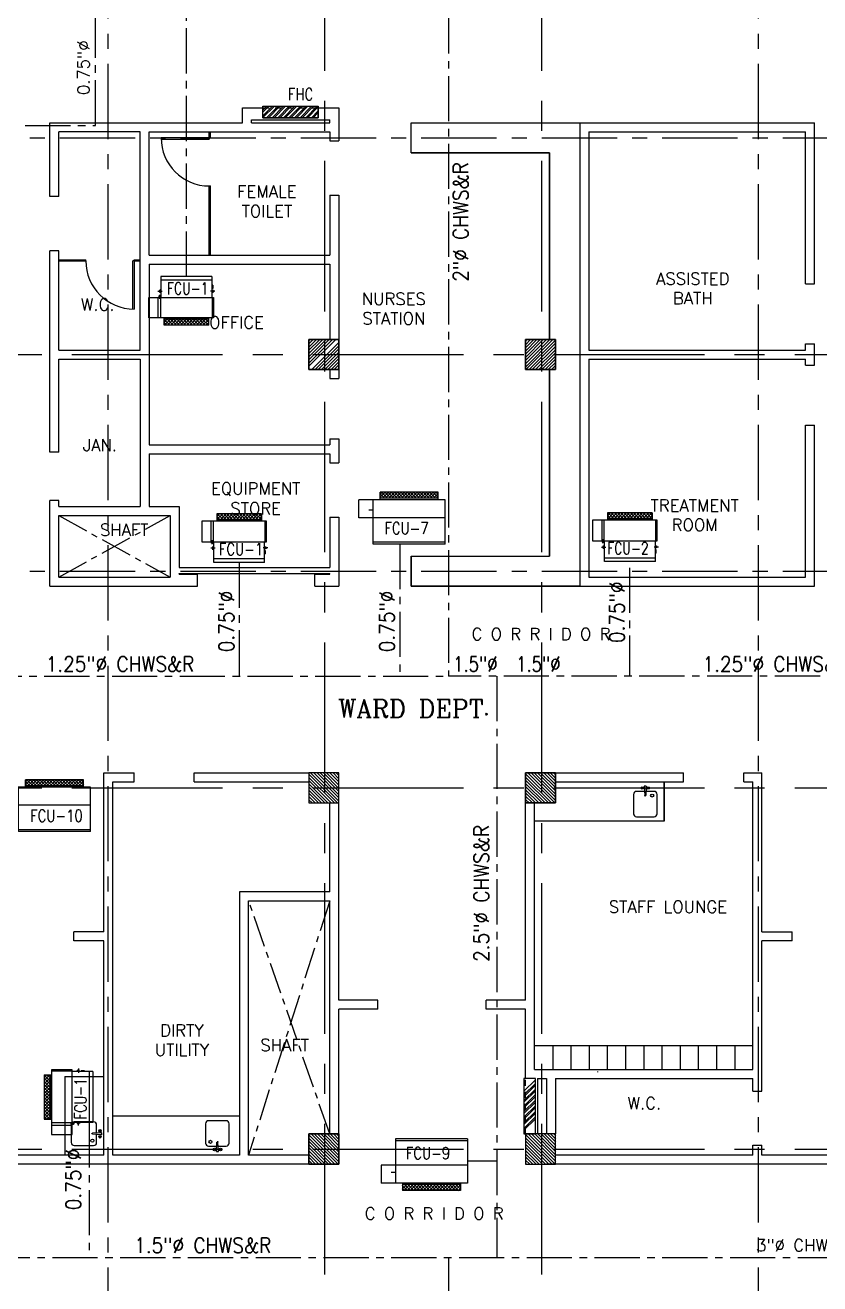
# Model space of a CAD drawing. Extents: x 417866242 to 417866633, y 43498034 to 43498122.
# Drawn here: x 417866577.19 to 417866590.38, y 43498069.42 to 43498090.33 of the extents above; entities that cross this region are included whole.
import ezdxf
from ezdxf.enums import TextEntityAlignment as Align

# ---------------------------------------------------------------- set-up
doc = ezdxf.new("R2010")
doc.units = 0
doc.header["$MEASUREMENT"] = 0
for name, pattern in [('CENTER', [2, 1.25, -0.25, 0.25, -0.25]), ('CENTER2', [1.125, 0.75, -0.125, 0.125, -0.125]), ('CENTERX2', [4, 2.5, -0.5, 0.5, -0.5]), ('HIDDEN', [0.375, 0.25, -0.125])]:
    doc.linetypes.add(name, pattern=pattern)
doc.layers.get('0').update_dxf_attribs({"linetype": 'CONTINUOUS'})
for name, color, linetype in [('AC-CH', 6, 'CENTER2'), ('AC-CHT', 2, 'CONTINUOUS'), ('AXES', 11, 'CENTERX2'), ('AXES1', 11, 'CENTER'), ('COL', 11, 'CONTINUOUS'), ('COUNTER', 11, 'CONTINUOUS'), ('FCU', 6, 'CONTINUOUS'), ('FHC', 11, 'CONTINUOUS'), ('HAT', 11, 'CONTINUOUS'), ('INSUL', 11, 'CONTINUOUS'), ('Locker', 11, 'CONTINUOUS'), ('ME-FIX', 11, 'CONTINUOUS'), ('PART', 11, 'CONTINUOUS'), ('RM-NAME', 11, 'CONTINUOUS'), ('ROOF1', 4, 'CONTINUOUS'), ('TEXTN', 2, 'CONTINUOUS'), ('WALL', 11, 'CONTINUOUS')]:
    doc.layers.add(name, color=color, linetype=linetype)
doc.styles.add('KHRS2', font='ROMANS.shx', dxfattribs={"height": 200})
doc.styles.add('ROMANC', font='romanc', dxfattribs={"height": 0.1})
doc.styles.add('ROMANS', font='ROMANS.shx', dxfattribs={"width": 0.6})
pattern_1 = [(45, (417866348.939416, 43498057.74097), (-0.046403883, 0.046403883), []), (45, (417866348.97035, 43498057.74097), (-0.046403883, 0.046403883), [])]

# ---------------------------------------------------------------- blocks, each defined once
blk = doc.blocks.new('*X57')
at = {"color": 0}
for p, q in [((235129, 149533), (235585, 149990)), ((235129, 149586), (235532, 149990)), ((235129, 149639), (235479, 149990)), ((235129, 149692), (235426, 149990)), ((235129, 149745), (235373, 149990)), ((235129, 149798), (235320, 149990)), ((235129, 149851), (235267, 149990)), ((235129, 149905), (235214, 149990)), ((235129, 149958), (235161, 149990)), ((235138, 149490), (235629, 149980)), ((235191, 149490), (235629, 149927)), ((235244, 149490), (235629, 149874)), ((235297, 149490), (235629, 149821)), ((235350, 149490), (235629, 149768)), ((235403, 149490), (235629, 149715)), ((235456, 149490), (235629, 149662)), ((235509, 149490), (235629, 149609)), ((235562, 149490), (235629, 149556)), ((235615, 149490), (235629, 149503))]:
    blk.add_line(p, q, dxfattribs=at)
blk = doc.blocks.new('COL50')
at = {"layer": 'COL'}
blk.add_lwpolyline([(-250, 250), (-250, -250), (250, -250), (250, 250)], close=True, dxfattribs=at)
blk = doc.blocks.new('*X56')
at = {"color": 0}
for p, q in [((238729, 149527), (239191, 149990)), ((238729, 149580), (239138, 149990)), ((238729, 149633), (239085, 149990)), ((238729, 149686), (239032, 149990)), ((238729, 149739), (238979, 149990)), ((238729, 149792), (238926, 149990)), ((238729, 149845), (238873, 149990)), ((238729, 149898), (238820, 149990)), ((238729, 149951), (238767, 149990)), ((238744, 149490), (239229, 149974)), ((238797, 149490), (239229, 149921)), ((238850, 149490), (239229, 149868)), ((238903, 149490), (239229, 149815)), ((238956, 149490), (239229, 149762)), ((239009, 149490), (239229, 149709)), ((239062, 149490), (239229, 149656)), ((239116, 149490), (239229, 149603)), ((239169, 149490), (239229, 149550)), ((239222, 149490), (239229, 149497))]:
    blk.add_line(p, q, dxfattribs=at)
blk = doc.blocks.new('*X76')
at = {"color": 0}
for p, q in [((238729, 162732), (239186, 163190)), ((238729, 162785), (239133, 163190)), ((238729, 162838), (239080, 163190)), ((238729, 162891), (239027, 163190)), ((238729, 162944), (238974, 163190)), ((238729, 162997), (238921, 163190)), ((238729, 163050), (238868, 163190)), ((238729, 163103), (238815, 163190)), ((238729, 163157), (238762, 163190)), ((238739, 162690), (239229, 163179)), ((238792, 162690), (239229, 163126)), ((238845, 162690), (239229, 163073)), ((238898, 162690), (239229, 163020)), ((238951, 162690), (239229, 162967)), ((239004, 162690), (239229, 162914)), ((239057, 162690), (239229, 162861)), ((239110, 162690), (239229, 162808)), ((239163, 162690), (239229, 162755)), ((239216, 162690), (239229, 162702))]:
    blk.add_line(p, q, dxfattribs=at)
blk = doc.blocks.new('*X75')
at = {"color": 0}
for p, q in [((235129, 162738), (235580, 163190)), ((235129, 162792), (235527, 163190)), ((235129, 162845), (235474, 163190)), ((235129, 162898), (235421, 163190)), ((235129, 162951), (235368, 163190)), ((235129, 163004), (235315, 163190)), ((235129, 163057), (235262, 163190)), ((235129, 163110), (235209, 163190)), ((235129, 163163), (235156, 163190)), ((235186, 162690), (235629, 163132)), ((235239, 162690), (235629, 163079)), ((235292, 162690), (235629, 163026)), ((235345, 162690), (235629, 162973)), ((235398, 162690), (235629, 162920)), ((235451, 162690), (235629, 162867)), ((235504, 162690), (235629, 162814)), ((235557, 162690), (235629, 162761)), ((235610, 162690), (235629, 162708))]:
    blk.add_line(p, q, dxfattribs=at)
blk = doc.blocks.new('*X55')
at = {"color": 0}
for p, q in [((238729, 155520), (239199, 155990)), ((238729, 155573), (239145, 155990)), ((238729, 155626), (239092, 155990)), ((238729, 155679), (239039, 155990)), ((238729, 155732), (238986, 155990)), ((238729, 155785), (238933, 155990)), ((238729, 155838), (238880, 155990)), ((238729, 155891), (238827, 155990)), ((238729, 155944), (238774, 155990)), ((238752, 155490), (239229, 155967)), ((238805, 155490), (239229, 155914)), ((238858, 155490), (239229, 155861)), ((238911, 155490), (239229, 155808)), ((238964, 155490), (239229, 155755)), ((239017, 155490), (239229, 155702)), ((239070, 155490), (239229, 155649)), ((239123, 155490), (239229, 155596)), ((239176, 155490), (239229, 155542))]:
    blk.add_line(p, q, dxfattribs=at)
blk = doc.blocks.new('*X54')
at = {"color": 0}
for p, q in [((235129, 155526), (235592, 155990)), ((235129, 155579), (235539, 155990)), ((235129, 155632), (235486, 155990)), ((235129, 155685), (235433, 155990)), ((235129, 155738), (235380, 155990)), ((235129, 155791), (235327, 155990)), ((235129, 155844), (235274, 155990)), ((235129, 155897), (235221, 155990)), ((235129, 155950), (235168, 155990)), ((235145, 155490), (235629, 155973)), ((235198, 155490), (235629, 155920)), ((235251, 155490), (235629, 155867)), ((235304, 155490), (235629, 155814)), ((235357, 155490), (235629, 155761)), ((235410, 155490), (235629, 155708)), ((235464, 155490), (235629, 155655)), ((235517, 155490), (235629, 155602)), ((235570, 155490), (235629, 155549)), ((235623, 155490), (235629, 155496))]:
    blk.add_line(p, q, dxfattribs=at)
blk = doc.blocks.new('RM1')
at = {"layer": 'RM-NAME', "style": 'ROMANS'}
for tag, p in [('ROOMNAME1', (0, 324)), ('ROOMNAME2', (0, 0))]:
    blk.add_attdef(tag, text='', height=200, dxfattribs=at).set_placement(p, align=Align.MIDDLE)
blk = doc.blocks.new('*X92')
at = {"color": 0}
for p, q in [((-750, 2538), (-672, 2616)), ((-750, 2591), (-725, 2616)), ((-660, 2516), (-750, 2606)), ((-713, 2516), (-750, 2553)), ((-719, 2516), (-619, 2616)), ((-607, 2516), (-707, 2616)), ((-666, 2516), (-566, 2616)), ((-554, 2516), (-654, 2616)), ((-613, 2516), (-513, 2616)), ((-501, 2516), (-601, 2616)), ((-560, 2516), (-460, 2616)), ((-448, 2516), (-548, 2616)), ((-507, 2516), (-407, 2616)), ((-394, 2516), (-494, 2616)), ((-454, 2516), (-354, 2616)), ((-341, 2516), (-441, 2616)), ((-401, 2516), (-301, 2616)), ((-288, 2516), (-388, 2616)), ((-348, 2516), (-248, 2616)), ((-235, 2516), (-335, 2616)), ((-295, 2516), (-195, 2616)), ((-182, 2516), (-282, 2616)), ((-242, 2516), (-142, 2616)), ((-129, 2516), (-229, 2616)), ((-189, 2516), (-89, 2616)), ((-76, 2516), (-176, 2616)), ((-136, 2516), (-36, 2616)), ((-23, 2516), (-123, 2616)), ((-83, 2516), (17, 2616)), ((30, 2516), (-70, 2616)), ((-30, 2516), (70, 2616)), ((83, 2516), (-17, 2616)), ((23, 2516), (123, 2616)), ((136, 2516), (36, 2616)), ((76, 2516), (176, 2616)), ((189, 2516), (89, 2616)), ((129, 2516), (215, 2601)), ((215, 2543), (142, 2616)), ((182, 2516), (215, 2548)), ((215, 2596), (195, 2616))]:
    blk.add_line(p, q, dxfattribs=at)
blk = doc.blocks.new('WAP16')
at = {"color": 6}
for p, q in [((-597, 0), (-597, -737)), ((-597, 0), (597, 0)), ((597, 0), (597, -737)), ((-597, -437), (597, -437)), ((-597, -737), (597, -737))]:
    blk.add_line(p, q, dxfattribs=at)
at = {"color": 3}
for p, q in [((-597, -32), (597, -32)), ((597, -437), (835, -437)), ((597, -562), (670, -562)), ((835, -437), (835, -737)), ((-482, -737), (-482, -862)), ((-482, -762), (482, -762)), ((482, -737), (482, -862)), ((597, -737), (835, -737)), ((-482, -862), (482, -862))]:
    blk.add_line(p, q, dxfattribs=at)
at = {"color": 11}
blk.add_blockref('*X92', (268, -3378), dxfattribs=at)
blk = doc.blocks.new('*X90')
at = {"color": 0}
for p, q in [((16890, -2467), (16943, -2414)), ((16890, -2520), (16990, -2420)), ((16990, -2565), (16890, -2465)), ((16890, -2573), (16990, -2473)), ((16990, -2512), (16892, -2414)), ((16990, -2459), (16945, -2414)), ((16990, -2619), (16890, -2519)), ((16890, -2626), (16990, -2526)), ((16990, -2672), (16890, -2572)), ((16890, -2679), (16990, -2579)), ((16990, -2725), (16890, -2625)), ((16890, -2732), (16990, -2632)), ((16990, -2778), (16890, -2678)), ((16890, -2785), (16990, -2685)), ((16990, -2831), (16890, -2731)), ((16890, -2838), (16990, -2738)), ((16990, -2884), (16890, -2784)), ((16890, -2891), (16990, -2791)), ((16990, -2937), (16890, -2837)), ((16890, -2944), (16990, -2844)), ((16990, -2990), (16890, -2890)), ((16890, -2997), (16990, -2897)), ((16990, -3043), (16890, -2943)), ((16890, -3050), (16990, -2950)), ((16990, -3096), (16890, -2996)), ((16890, -3103), (16990, -3003)), ((16990, -3149), (16890, -3049)), ((16944, -3155), (16890, -3102)), ((16892, -3155), (16990, -3056)), ((16945, -3155), (16990, -3109))]:
    blk.add_line(p, q, dxfattribs=at)
blk = doc.blocks.new('WHE06')
at = {"color": 6}
for p, q in [((0, -422), (0, 422)), ((0, 422), (346, 422)), ((346, 469), (346, -451)), ((689, 469), (346, 469)), ((689, -451), (689, 469)), ((0, -422), (346, -422)), ((346, -451), (689, -451))]:
    blk.add_line(p, q, dxfattribs=at)
at = {"color": 3}
for p, q in [((60, -422), (60, 422)), ((212, 437), (269, 437)), ((232, 452), (232, 422)), ((232, 452), (252, 452)), ((242, 472), (242, 399)), ((252, 452), (252, 422)), ((305, 448), (373, 448)), ((321, 458), (321, 438)), ((321, 458), (346, 458)), ((321, 438), (346, 438)), ((689, 622), (346, 622)), ((346, 622), (346, 469)), ((346, 430), (689, 430)), ((689, 469), (689, 622)), ((811, 371), (689, 371)), ((711, -371), (711, 371)), ((811, -371), (811, 371)), ((242, -472), (242, -399)), ((811, -371), (689, -371)), ((142, -437), (142, -422)), ((142, -437), (197, -437)), ((197, -437), (197, -422)), ((221, -437), (269, -437)), ((232, -452), (232, -422)), ((232, -452), (252, -452)), ((252, -452), (252, -422)), ((346, -430), (689, -430))]:
    blk.add_line(p, q, dxfattribs=at)
at = {"color": 11}
blk.add_blockref('*X90', (-16179, 2784), dxfattribs=at)

msp = doc.modelspace()

# ---------------------------------------------------------------- hatches: boundary and pattern name
at = {"layer": 'FHC', "linetype": 'ByBlock', "ltscale": 0.3}
h = msp.add_hatch(dxfattribs=at)
h.set_pattern_fill('ANSI32', color=11, scale=0.175, style=0)
h.set_pattern_definition(pattern_1)
h.paths.add_polyline_path([(417866582.056, 43498088.792), (417866582.056, 43498088.982), (417866581.136, 43498088.982), (417866581.136, 43498088.792)])
h.paths.add_polyline_path([(417866580.923, 43498088.371), (417866580.923, 43498088.792), (417866581.185, 43498088.792), (417866581.185, 43498088.371)], flags=9)
h = msp.add_hatch(dxfattribs=at)
h.set_pattern_fill('ANSI32', color=11, scale=0.175, style=0)
h.set_pattern_definition(pattern_1)
h.paths.add_polyline_path([(417866582.056, 43498088.792), (417866582.056, 43498088.982), (417866581.136, 43498088.982), (417866581.136, 43498088.792)])
h.paths.add_polyline_path([(417866580.923, 43498088.371), (417866580.923, 43498088.792), (417866581.185, 43498088.792), (417866581.185, 43498088.371)], flags=9)
h = msp.add_hatch(dxfattribs=at)
h.set_pattern_fill('ANSI32', color=11, scale=0.175, angle=90, style=0)
h.set_pattern_definition([(45, (417866554.41949, 43497839.71079), (0.046403883, -0.046403883), []), (45, (417866554.41949, 43497839.741726), (0.046403883, -0.046403883), [])])
h.paths.add_polyline_path([(417866585.47, 43498072.827), (417866585.66, 43498072.827), (417866585.66, 43498071.907), (417866585.47, 43498071.907)])
h.paths.add_polyline_path([(417866585.049, 43498071.694), (417866585.47, 43498071.694), (417866585.47, 43498071.957), (417866585.049, 43498071.957)], flags=9)

# ---------------------------------------------------------------- linework, layer by layer
at = {"layer": 'AC-CH'}
for p, q in [((417866578.356, 43498088.664), (417866578.356, 43498090.607)), ((417866579.865, 43498086.153), (417866579.865, 43498090.607)), ((417866584.217, 43498090.607), (417866584.217, 43498079.514)), ((417866577.189, 43498088.664), (417866578.356, 43498088.664)), ((417866583.407, 43498081.708), (417866583.407, 43498079.514)), ((417866580.743, 43498081.401), (417866580.743, 43498079.514)), ((417866587.224, 43498081.313), (417866587.224, 43498079.514)), ((417866574.131, 43498079.514), (417866584.217, 43498079.514)), ((417866593.76, 43498079.514), (417866584.217, 43498079.514)), ((417866585.017, 43498079.514), (417866585.017, 43498069.857)), ((417866578.251, 43498072.099), (417866578.251, 43498069.857)), ((417866584.53, 43498071.458), (417866585.017, 43498071.458)), ((417866572.017, 43498069.857), (417866618.435, 43498069.857)), ((417866584.217, 43498069.857), (417866584.217, 43498049.437))]:
    msp.add_line(p, q, dxfattribs=at)
at = {"layer": 'AXES'}
for p, q in [((417866582.166, 43498033.573), (417866582.166, 43498110.385)), ((417866585.766, 43498033.573), (417866585.766, 43498110.385)), ((417866557.966, 43498084.857), (417866626.006, 43498084.857)), ((417866557.966, 43498077.657), (417866626.006, 43498077.657)), ((417866557.966, 43498071.657), (417866626.006, 43498071.657))]:
    msp.add_line(p, q, dxfattribs=at)
at = {"layer": 'AXES1'}
for p, q in [((417866578.566, 43498040.437), (417866578.566, 43498099.257)), ((417866589.366, 43498040.437), (417866589.366, 43498099.257)), ((417866567.766, 43498088.457), (417866626.006, 43498088.457)), ((417866567.766, 43498081.257), (417866626.006, 43498081.257))]:
    msp.add_line(p, q, dxfattribs=at)
at = {"layer": 'COUNTER'}
for p, q in [((417866583.596, 43498088.207), (417866583.596, 43498088.707)), ((417866583.596, 43498088.207), (417866583.596, 43498088.707)), ((417866583.596, 43498088.707), (417866586.396, 43498088.707)), ((417866586.396, 43498088.707), (417866586.396, 43498081.007)), ((417866583.596, 43498088.207), (417866585.896, 43498088.207)), ((417866583.596, 43498088.207), (417866585.896, 43498088.207)), ((417866585.896, 43498088.207), (417866585.896, 43498085.107)), ((417866585.896, 43498084.607), (417866585.896, 43498081.507)), ((417866585.896, 43498084.607), (417866585.896, 43498081.507)), ((417866583.596, 43498081.507), (417866583.596, 43498081.007)), ((417866583.596, 43498081.507), (417866585.896, 43498081.507)), ((417866583.596, 43498081.007), (417866586.396, 43498081.007))]:
    msp.add_line(p, q, dxfattribs=at)
at = {"layer": 'COUNTER', "linetype": 'ByBlock'}
for p, q in [((417866583.596, 43498088.207), (417866583.596, 43498088.707)), ((417866583.596, 43498088.207), (417866583.596, 43498088.707)), ((417866583.596, 43498088.707), (417866586.396, 43498088.707)), ((417866583.596, 43498088.707), (417866586.396, 43498088.707)), ((417866586.396, 43498088.707), (417866586.396, 43498081.007)), ((417866586.396, 43498088.707), (417866586.396, 43498081.007)), ((417866585.896, 43498088.207), (417866583.596, 43498088.207)), ((417866585.896, 43498088.207), (417866583.596, 43498088.207)), ((417866585.896, 43498085.107), (417866585.896, 43498088.207)), ((417866585.896, 43498085.107), (417866585.896, 43498088.207)), ((417866585.896, 43498085.107), (417866585.996, 43498085.107)), ((417866585.896, 43498085.107), (417866585.996, 43498085.107)), ((417866585.996, 43498085.107), (417866585.996, 43498084.607)), ((417866585.996, 43498085.107), (417866585.996, 43498084.607)), ((417866585.996, 43498084.607), (417866585.896, 43498084.607)), ((417866585.996, 43498084.607), (417866585.896, 43498084.607)), ((417866585.896, 43498081.507), (417866585.896, 43498084.607)), ((417866583.596, 43498081.007), (417866583.596, 43498081.507)), ((417866583.596, 43498081.007), (417866583.596, 43498081.507)), ((417866583.596, 43498081.507), (417866585.896, 43498081.507)), ((417866583.596, 43498081.507), (417866585.896, 43498081.507)), ((417866586.396, 43498081.007), (417866583.596, 43498081.007)), ((417866586.396, 43498081.007), (417866583.596, 43498081.007))]:
    msp.add_line(p, q, dxfattribs=at)
at = {"layer": 'FHC', "linetype": 'ByBlock', "ltscale": 0.3}
for points in [[(417866581.136, 43498088.982), (417866582.056, 43498088.982), (417866582.056, 43498088.792), (417866581.136, 43498088.792)], [(417866581.136, 43498088.982), (417866582.056, 43498088.982), (417866582.056, 43498088.792), (417866581.136, 43498088.792)], [(417866585.66, 43498071.907), (417866585.66, 43498072.827), (417866585.47, 43498072.827), (417866585.47, 43498071.907)]]:
    msp.add_lwpolyline(points, close=True, dxfattribs=at)
at = {"layer": 'INSUL', "linetype": 'CENTER2', "ltscale": 0.7}
for p, q in [((417866582.245, 43498071.907), (417866580.897, 43498075.782)), ((417866582.245, 43498075.782), (417866580.897, 43498071.557))]:
    msp.add_line(p, q, dxfattribs=at)
at = {"layer": 'Locker'}
msp.add_line((417866585.646, 43498073.377), (417866589.271, 43498073.377), dxfattribs=at)
at = {"layer": 'Locker', "linetype": 'Continuous'}
for p, q in [((417866585.948, 43498073.377), (417866585.948, 43498072.977)), ((417866586.25, 43498073.377), (417866586.25, 43498072.977)), ((417866586.552, 43498073.377), (417866586.552, 43498072.977)), ((417866586.854, 43498073.377), (417866586.854, 43498072.977)), ((417866587.156, 43498073.377), (417866587.156, 43498072.977)), ((417866587.458, 43498073.377), (417866587.458, 43498072.977)), ((417866587.76, 43498073.377), (417866587.76, 43498072.977)), ((417866588.062, 43498073.377), (417866588.062, 43498072.977)), ((417866588.364, 43498073.377), (417866588.364, 43498072.977)), ((417866588.666, 43498073.377), (417866588.666, 43498072.977)), ((417866588.969, 43498073.377), (417866588.969, 43498072.977))]:
    msp.add_line(p, q, dxfattribs=at)
at = {"layer": 'ME-FIX'}
for p, q in [((417866587.468, 43498077.686), (417866587.474, 43498077.531)), ((417866587.5, 43498077.686), (417866587.468, 43498077.686)), ((417866587.5, 43498077.686), (417866587.494, 43498077.531)), ((417866587.8, 43498077.755), (417866587.8, 43498077.105)), ((417866587.8, 43498077.105), (417866587.8, 43498077.755)), ((417866587.288, 43498077.548), (417866587.288, 43498077.227)), ((417866587.474, 43498077.598), (417866587.338, 43498077.598)), ((417866587.631, 43498077.598), (417866587.494, 43498077.598)), ((417866587.681, 43498077.227), (417866587.681, 43498077.548)), ((417866587.8, 43498077.105), (417866585.646, 43498077.105)), ((417866587.338, 43498077.177), (417866587.631, 43498077.177)), ((417866577.847, 43498072.863), (417866578.497, 43498072.863)), ((417866577.847, 43498072.863), (417866577.847, 43498071.555)), ((417866577.954, 43498072.057), (417866577.954, 43498071.764)), ((417866578.325, 43498072.107), (417866578.003, 43498072.107)), ((417866578.374, 43498071.921), (417866578.374, 43498072.057)), ((417866580.746, 43498072.205), (417866578.647, 43498072.205)), ((417866580.183, 43498072.077), (417866580.183, 43498071.756)), ((417866580.526, 43498072.127), (417866580.233, 43498072.127)), ((417866580.576, 43498071.756), (417866580.576, 43498072.077)), ((417866578.463, 43498071.927), (417866578.307, 43498071.921)), ((417866578.463, 43498071.895), (417866578.307, 43498071.901)), ((417866578.374, 43498071.764), (417866578.374, 43498071.901)), ((417866578.463, 43498071.895), (417866578.463, 43498071.927)), ((417866578.003, 43498071.714), (417866578.325, 43498071.714)), ((417866580.233, 43498071.706), (417866580.37, 43498071.706)), ((417866580.364, 43498071.618), (417866580.37, 43498071.773)), ((417866580.364, 43498071.618), (417866580.396, 43498071.618)), ((417866580.396, 43498071.618), (417866580.39, 43498071.773)), ((417866580.39, 43498071.706), (417866580.526, 43498071.706))]:
    msp.add_line(p, q, dxfattribs=at)
for centre, radius in [((417866587.435, 43498077.655), 0.0217), ((417866587.435, 43498077.655), 0.014), ((417866587.534, 43498077.655), 0.0217), ((417866587.534, 43498077.655), 0.014), ((417866587.599, 43498077.529), 0.0255), ((417866578.305, 43498071.796), 0.0255), ((417866578.431, 43498071.96), 0.0217), ((417866578.431, 43498071.861), 0.0217), ((417866578.431, 43498071.96), 0.014), ((417866578.431, 43498071.861), 0.014), ((417866580.265, 43498071.776), 0.0255), ((417866580.33, 43498071.649), 0.0217), ((417866580.33, 43498071.649), 0.014), ((417866580.43, 43498071.649), 0.0217), ((417866580.43, 43498071.649), 0.014)]:
    msp.add_circle(centre, radius, dxfattribs=at)
for centre, radius, start, end in [((417866587.338, 43498077.548), 0.0499, 90, 180), ((417866587.484, 43498077.531), 0.00997, 180, 0), ((417866587.631, 43498077.548), 0.0499, 0, 90), ((417866587.338, 43498077.227), 0.0499, 180, 270), ((417866587.631, 43498077.227), 0.0499, 270, 0), ((417866578.003, 43498072.057), 0.0499, 90, 180), ((417866578.325, 43498072.057), 0.0499, 0, 90), ((417866580.233, 43498072.077), 0.0499, 90, 180), ((417866580.526, 43498072.077), 0.0499, 0, 90), ((417866578.307, 43498071.911), 0.00997, 90, 270), ((417866578.003, 43498071.764), 0.0499, 180, 270), ((417866578.325, 43498071.764), 0.0499, 270, 0), ((417866580.233, 43498071.756), 0.0499, 180, 270), ((417866580.38, 43498071.773), 0.00997, 0, 180), ((417866580.526, 43498071.756), 0.0499, 270, 0)]:
    msp.add_arc(centre, radius, start, end, dxfattribs=at)
at = {"layer": 'PART', "linetype": 'ByBlock'}
for p, q in [((417866580.246, 43498088.457), (417866580.246, 43498088.557)), ((417866580.266, 43498088.457), (417866580.266, 43498088.557)), ((417866580.246, 43498088.457), (417866579.446, 43498088.457)), ((417866579.446, 43498088.437), (417866580.246, 43498088.437)), ((417866580.246, 43498088.457), (417866580.266, 43498088.457)), ((417866580.246, 43498088.457), (417866580.246, 43498088.437)), ((417866580.246, 43498086.507), (417866580.246, 43498087.657)), ((417866580.246, 43498087.657), (417866580.266, 43498087.657)), ((417866580.246, 43498087.657), (417866580.266, 43498087.657)), ((417866580.266, 43498086.507), (417866580.266, 43498087.657)), ((417866577.746, 43498086.432), (417866578.196, 43498086.432)), ((417866577.746, 43498086.412), (417866578.196, 43498086.412)), ((417866578.196, 43498086.412), (417866578.196, 43498086.432)), ((417866578.196, 43498086.412), (417866578.196, 43498086.432)), ((417866578.196, 43498086.412), (417866578.196, 43498086.432)), ((417866578.996, 43498086.412), (417866578.976, 43498086.412)), ((417866578.976, 43498085.612), (417866578.976, 43498086.412)), ((417866578.996, 43498086.412), (417866578.996, 43498086.432)), ((417866578.996, 43498086.432), (417866579.096, 43498086.432)), ((417866578.996, 43498086.412), (417866578.996, 43498086.432)), ((417866578.996, 43498086.412), (417866579.096, 43498086.412)), ((417866578.996, 43498086.412), (417866578.996, 43498085.612))]:
    msp.add_line(p, q, dxfattribs=at)
for centre in [(417866580.246, 43498088.457), (417866578.996, 43498086.412)]:
    msp.add_arc(centre, 0.8, 180, 270, dxfattribs=at)
at = {"layer": 'ROOF1'}
msp.add_line((417866586.696, 43498072.932), (417866586.696, 43498072.947), dxfattribs=at)
at = {"layer": 'WALL'}
for p, q in [((417866580.796, 43498088.957), (417866581.136, 43498088.957)), ((417866580.796, 43498088.707), (417866580.796, 43498088.957)), ((417866581.136, 43498088.792), (417866581.136, 43498088.957)), ((417866582.056, 43498088.792), (417866582.056, 43498088.957)), ((417866582.056, 43498088.957), (417866582.396, 43498088.957)), ((417866582.396, 43498088.957), (417866582.396, 43498088.407)), ((417866580.946, 43498088.707), (417866580.946, 43498088.757)), ((417866580.946, 43498088.757), (417866582.246, 43498088.757)), ((417866581.136, 43498088.792), (417866582.056, 43498088.792)), ((417866582.246, 43498088.707), (417866582.246, 43498088.757)), ((417866577.596, 43498087.482), (417866577.596, 43498088.707)), ((417866577.596, 43498088.707), (417866580.796, 43498088.707)), ((417866579.096, 43498088.557), (417866577.746, 43498088.557)), ((417866577.746, 43498087.482), (417866577.746, 43498088.557)), ((417866579.096, 43498084.932), (417866579.096, 43498088.557)), ((417866579.246, 43498086.507), (417866579.246, 43498088.557)), ((417866579.246, 43498088.557), (417866582.246, 43498088.557)), ((417866580.946, 43498088.707), (417866582.246, 43498088.707)), ((417866582.246, 43498088.557), (417866582.246, 43498088.407)), ((417866586.396, 43498088.707), (417866590.296, 43498088.707)), ((417866586.396, 43498088.707), (417866586.396, 43498081.007)), ((417866586.546, 43498088.557), (417866590.146, 43498088.557)), ((417866586.546, 43498088.557), (417866586.546, 43498084.932)), ((417866590.146, 43498086.032), (417866590.146, 43498088.557)), ((417866590.296, 43498086.032), (417866590.296, 43498088.707)), ((417866582.246, 43498088.407), (417866582.396, 43498088.407)), ((417866582.246, 43498087.507), (417866582.396, 43498087.507)), ((417866582.246, 43498087.507), (417866582.246, 43498086.507)), ((417866582.396, 43498087.507), (417866582.396, 43498085.107)), ((417866577.746, 43498087.482), (417866577.596, 43498087.482)), ((417866577.746, 43498086.582), (417866577.596, 43498086.582)), ((417866577.596, 43498083.232), (417866577.596, 43498086.582)), ((417866577.746, 43498084.932), (417866577.746, 43498086.582)), ((417866579.246, 43498086.507), (417866582.246, 43498086.507)), ((417866579.246, 43498086.357), (417866579.246, 43498083.357)), ((417866579.246, 43498086.357), (417866582.246, 43498086.357)), ((417866582.246, 43498086.357), (417866582.246, 43498085.107)), ((417866590.146, 43498086.032), (417866590.296, 43498086.032)), ((417866590.146, 43498085.032), (417866590.296, 43498085.032)), ((417866590.146, 43498084.932), (417866590.146, 43498085.032)), ((417866590.296, 43498084.682), (417866590.296, 43498085.032)), ((417866577.746, 43498084.932), (417866579.096, 43498084.932)), ((417866577.746, 43498084.782), (417866579.096, 43498084.782)), ((417866577.746, 43498083.232), (417866577.746, 43498084.782)), ((417866579.096, 43498084.782), (417866579.096, 43498082.332)), ((417866586.546, 43498084.932), (417866590.146, 43498084.932)), ((417866586.546, 43498084.782), (417866586.546, 43498081.157)), ((417866586.546, 43498084.782), (417866590.146, 43498084.782)), ((417866590.146, 43498084.682), (417866590.146, 43498084.782)), ((417866582.246, 43498084.607), (417866582.246, 43498084.457)), ((417866582.396, 43498084.607), (417866582.396, 43498084.457)), ((417866590.146, 43498084.682), (417866590.296, 43498084.682)), ((417866582.246, 43498084.457), (417866582.396, 43498084.457)), ((417866590.146, 43498083.682), (417866590.296, 43498083.682)), ((417866590.146, 43498081.157), (417866590.146, 43498083.682)), ((417866590.296, 43498081.007), (417866590.296, 43498083.682)), ((417866579.246, 43498083.357), (417866582.246, 43498083.357)), ((417866582.246, 43498083.457), (417866582.246, 43498083.357)), ((417866582.246, 43498083.457), (417866582.396, 43498083.457)), ((417866582.396, 43498083.457), (417866582.396, 43498083.057)), ((417866577.746, 43498083.232), (417866577.596, 43498083.232)), ((417866579.246, 43498083.207), (417866579.246, 43498082.332)), ((417866579.246, 43498083.207), (417866582.246, 43498083.207)), ((417866582.246, 43498083.207), (417866582.246, 43498083.057)), ((417866582.246, 43498083.057), (417866582.396, 43498083.057)), ((417866577.746, 43498082.432), (417866577.596, 43498082.432)), ((417866577.596, 43498081.007), (417866577.596, 43498082.432)), ((417866577.746, 43498082.332), (417866577.746, 43498082.432)), ((417866577.746, 43498082.332), (417866579.096, 43498082.332)), ((417866579.246, 43498082.332), (417866579.746, 43498082.332)), ((417866579.746, 43498082.332), (417866579.746, 43498081.317)), ((417866577.746, 43498082.182), (417866579.596, 43498082.182)), ((417866577.746, 43498081.157), (417866577.746, 43498082.182)), ((417866579.596, 43498082.182), (417866579.596, 43498081.157)), ((417866579.596, 43498082.157), (417866579.596, 43498081.157)), ((417866582.246, 43498082.157), (417866582.396, 43498082.157)), ((417866582.246, 43498082.157), (417866582.246, 43498081.317)), ((417866582.396, 43498082.157), (417866582.396, 43498081.007)), ((417866579.746, 43498081.317), (417866582.246, 43498081.317)), ((417866579.746, 43498081.207), (417866579.746, 43498081.217)), ((417866579.746, 43498081.217), (417866582.246, 43498081.217)), ((417866582.246, 43498081.207), (417866582.246, 43498081.217)), ((417866577.596, 43498081.007), (417866580.048, 43498081.007)), ((417866577.746, 43498081.157), (417866579.596, 43498081.157)), ((417866579.746, 43498081.207), (417866580.048, 43498081.207)), ((417866580.048, 43498081.007), (417866580.048, 43498081.207)), ((417866581.998, 43498081.007), (417866581.998, 43498081.207)), ((417866581.998, 43498081.207), (417866582.246, 43498081.207)), ((417866581.998, 43498081.007), (417866582.396, 43498081.007)), ((417866586.396, 43498081.007), (417866590.296, 43498081.007)), ((417866586.546, 43498081.157), (417866590.146, 43498081.157)), ((417866578.497, 43498075.267), (417866578.497, 43498077.907)), ((417866578.497, 43498077.907), (417866578.997, 43498077.907)), ((417866578.997, 43498077.757), (417866578.997, 43498077.907)), ((417866579.997, 43498077.757), (417866579.997, 43498077.907)), ((417866579.997, 43498077.907), (417866581.896, 43498077.907)), ((417866585.996, 43498077.907), (417866588.121, 43498077.907)), ((417866588.121, 43498077.757), (417866588.121, 43498077.907)), ((417866589.121, 43498077.907), (417866589.421, 43498077.907)), ((417866589.121, 43498077.757), (417866589.121, 43498077.907)), ((417866589.421, 43498075.267), (417866589.421, 43498077.907)), ((417866578.647, 43498071.557), (417866578.647, 43498077.757)), ((417866578.647, 43498077.757), (417866578.997, 43498077.757)), ((417866579.997, 43498077.757), (417866581.896, 43498077.757)), ((417866585.996, 43498077.757), (417866588.121, 43498077.757)), ((417866589.121, 43498077.757), (417866589.271, 43498077.757)), ((417866589.271, 43498072.977), (417866589.271, 43498077.757)), ((417866582.246, 43498075.932), (417866582.246, 43498077.407)), ((417866582.395, 43498074.132), (417866582.395, 43498077.407)), ((417866585.495, 43498074.132), (417866585.495, 43498077.407)), ((417866585.646, 43498072.977), (417866585.646, 43498077.407)), ((417866582.246, 43498075.932), (417866580.747, 43498075.932)), ((417866580.747, 43498075.932), (417866580.747, 43498071.557)), ((417866580.897, 43498075.782), (417866582.246, 43498075.782)), ((417866580.897, 43498071.557), (417866580.897, 43498075.782)), ((417866582.246, 43498071.907), (417866582.246, 43498075.782)), ((417866577.997, 43498075.117), (417866577.997, 43498075.267)), ((417866578.497, 43498075.267), (417866577.997, 43498075.267)), ((417866589.421, 43498075.267), (417866589.921, 43498075.267)), ((417866589.921, 43498075.117), (417866589.921, 43498075.267)), ((417866578.497, 43498075.117), (417866577.997, 43498075.117)), ((417866578.497, 43498071.557), (417866578.497, 43498075.117)), ((417866589.921, 43498075.117), (417866589.421, 43498075.117)), ((417866589.421, 43498072.62), (417866589.421, 43498075.117)), ((417866583.045, 43498074.132), (417866582.395, 43498074.132)), ((417866583.045, 43498073.982), (417866583.045, 43498074.132)), ((417866585.495, 43498074.132), (417866584.845, 43498074.132)), ((417866584.845, 43498073.982), (417866584.845, 43498074.132)), ((417866583.045, 43498073.982), (417866582.395, 43498073.982)), ((417866582.395, 43498071.757), (417866582.395, 43498073.982)), ((417866585.495, 43498073.982), (417866584.845, 43498073.982)), ((417866585.495, 43498072.827), (417866585.495, 43498073.982)), ((417866585.646, 43498072.977), (417866589.271, 43498072.977)), ((417866585.66, 43498072.827), (417866585.495, 43498072.827)), ((417866585.66, 43498071.907), (417866585.66, 43498072.827)), ((417866585.695, 43498072.827), (417866585.695, 43498071.907)), ((417866585.695, 43498072.827), (417866585.845, 43498072.827)), ((417866585.845, 43498072.827), (417866585.845, 43498071.907)), ((417866585.996, 43498072.827), (417866585.996, 43498071.907)), ((417866589.271, 43498072.62), (417866589.271, 43498072.827)), ((417866589.271, 43498071.557), (417866589.271, 43498071.72)), ((417866589.421, 43498071.557), (417866589.421, 43498071.72)), ((417866578.497, 43498071.557), (417866575.196, 43498071.557)), ((417866581.896, 43498071.407), (417866575.196, 43498071.407)), ((417866580.747, 43498071.557), (417866578.647, 43498071.557)), ((417866581.896, 43498071.557), (417866580.897, 43498071.557)), ((417866592.696, 43498071.407), (417866585.845, 43498071.407)), ((417866589.271, 43498071.557), (417866585.996, 43498071.557)), ((417866592.696, 43498071.557), (417866589.421, 43498071.557))]:
    msp.add_line(p, q, dxfattribs=at)
at = {"layer": 'WALL', "color": 250, "linetype": 'HIDDEN', "ltscale": 0.25}
for p, q in [((417866581.142, 43498088.957), (417866582.062, 43498088.957)), ((417866585.493, 43498071.907), (417866585.493, 43498072.827))]:
    msp.add_line(p, q, dxfattribs=at)
at = {"layer": 'WALL', "color": 97, "linetype": 'CENTER2', "ltscale": 0.7}
for p, q in [((417866577.746, 43498081.157), (417866579.596, 43498082.182)), ((417866577.746, 43498082.182), (417866579.596, 43498081.157))]:
    msp.add_line(p, q, dxfattribs=at)
at = {"layer": 'WALL', "linetype": 'ByBlock'}
for p, q in [((417866585.996, 43498072.827), (417866589.271, 43498072.827)), ((417866589.271, 43498072.62), (417866589.421, 43498072.62)), ((417866589.271, 43498071.72), (417866589.421, 43498071.72))]:
    msp.add_line(p, q, dxfattribs=at)
at = {"layer": 'WALL', "linetype": 'ByBlock', "ltscale": 0.3}
for points in [[(417866582.396, 43498085.107), (417866581.896, 43498085.107), (417866581.896, 43498084.607), (417866582.396, 43498084.607)], [(417866585.996, 43498085.107), (417866585.496, 43498085.107), (417866585.496, 43498084.607), (417866585.996, 43498084.607)], [(417866581.896, 43498077.407), (417866582.396, 43498077.407), (417866582.396, 43498077.907), (417866581.896, 43498077.907)], [(417866585.995, 43498077.407), (417866585.495, 43498077.407), (417866585.495, 43498077.907), (417866585.995, 43498077.907)], [(417866581.896, 43498071.907), (417866582.396, 43498071.907), (417866582.396, 43498071.407), (417866581.896, 43498071.407)]]:
    msp.add_lwpolyline(points, close=True, dxfattribs=at)

# ---------------------------------------------------------------- block references
at = {"layer": 'COL', "yscale": 0.001000002026557922, "zscale": 0.001}
for p, xscale in [((417866582.146, 43498084.857), -0.0009999871253967285), ((417866585.746, 43498084.857), -0.0009999871253967285), ((417866582.146, 43498077.657), 0.0009999871253967285), ((417866585.745, 43498077.657), 0.0009999871253967285), ((417866582.146, 43498071.657), 0.0009999871253967285), ((417866585.745, 43498071.657), 0.0009999871253967285)]:
    msp.add_blockref('COL50', p, dxfattribs=dict(at, xscale=xscale))
at = {"layer": 'FCU', "linetype": 'ByBlock', "yscale": 0.001000002026557922, "zscale": 0.001}
for name, p, xscale, rotation in [('WHE06', (417866579.865, 43498086.153), -0.001000002026557922, 90), ('WAP16', (417866583.563, 43498081.708), 0.0009999871253967285, 180), ('WAP16', (417866583.563, 43498081.708), 0.0009999871253967285, 180), ('WHE06', (417866580.743, 43498081.401), 0.001000002026557922, 90), ('WHE06', (417866587.23, 43498081.416), 0.001000002026557922, 90), ('WAP16', (417866577.676, 43498076.93), 0.0009999871253967285, 180), ('WHE06', (417866578.314, 43498072.521), 0.0009999871253967285, 180)]:
    msp.add_blockref(name, p, dxfattribs=dict(at, xscale=xscale, rotation=rotation))
at = {"layer": 'FCU', "linetype": 'ByBlock', "xscale": -0.0009999871253967285, "yscale": 0.001000002026557922, "zscale": 0.001}
msp.add_blockref('WAP16', (417866583.933, 43498071.827), dxfattribs=at)
at = {"layer": 'HAT', "yscale": 0.001000002026557922, "zscale": 0.001}
for name, p, xscale in [('*X75', (417866346.767, 43497921.917), 0.0009999871253967285), ('*X76', (417866346.767, 43497921.917), 0.0009999871253967285), ('*X55', (417866821.124, 43497921.917), -0.0009999871253967285), ('*X54', (417866821.124, 43497921.917), -0.0009999871253967285), ('*X56', (417866821.124, 43497921.917), -0.0009999871253967285), ('*X57', (417866821.124, 43497921.917), -0.0009999871253967285)]:
    msp.add_blockref(name, p, dxfattribs=dict(at, xscale=xscale))
at = {"layer": 'RM-NAME'}
ref = msp.add_blockref('RM1', (417866581.202, 43498087.24), dxfattribs=dict(at, xscale=0.0009999871253967285, yscale=0.001000002026557922, zscale=0.001))
ref.add_attrib('ROOMNAME2', 'TOILET', dxfattribs={"height": 0.2, "style": 'ROMANS'}).set_placement((417866581.202, 43498087.24), align=Align.MIDDLE)
ref.add_attrib('ROOMNAME1', 'FEMALE', dxfattribs={"height": 0.2, "style": 'ROMANS'}).set_placement((417866581.202, 43498087.564), align=Align.MIDDLE)
ref = msp.add_blockref('RM1', (417866588.273, 43498085.792), dxfattribs=dict(at, xscale=0.0009999871253967285, yscale=0.001000002026557922, zscale=0.001))
ref.add_attrib('ROOMNAME2', 'BATH', dxfattribs={"height": 0.2, "style": 'ROMANS'}).set_placement((417866588.273, 43498085.792), align=Align.MIDDLE)
ref.add_attrib('ROOMNAME1', 'ASSISTED', dxfattribs={"height": 0.2, "style": 'ROMANS'}).set_placement((417866588.273, 43498086.116), align=Align.MIDDLE)
ref = msp.add_blockref('RM1', (417866583.31, 43498085.457), dxfattribs=dict(at, xscale=0.0009999871253967285, yscale=0.001000002026557922, zscale=0.001))
ref.add_attrib('ROOMNAME2', 'STATION', dxfattribs={"height": 0.2, "style": 'ROMANS'}).set_placement((417866583.31, 43498085.457), align=Align.MIDDLE)
ref.add_attrib('ROOMNAME1', 'NURSES', dxfattribs={"height": 0.2, "style": 'ROMANS'}).set_placement((417866583.31, 43498085.781), align=Align.MIDDLE)
ref = msp.add_blockref('RM1', (417866578.393, 43498085.687), dxfattribs=dict(at, xscale=0.0009999871253967285, yscale=0.001000002026557922, zscale=0.001))
ref.add_attrib('ROOMNAME2', 'W.C.', dxfattribs={"height": 0.2, "style": 'ROMANS'}).set_placement((417866578.393, 43498085.687), align=Align.MIDDLE)
ref = msp.add_blockref('RM1', (417866580.698, 43498085.39), dxfattribs=dict(at, xscale=0.0009999871253967285, yscale=0.001000002026557922, zscale=0.001))
ref.add_attrib('ROOMNAME2', 'OFFICE', dxfattribs={"height": 0.2, "style": 'ROMANS'}).set_placement((417866580.698, 43498085.39), align=Align.MIDDLE)
ref = msp.add_blockref('RM1', (417866578.431, 43498083.35), dxfattribs=dict(at, xscale=0.0009999871253967285, yscale=0.001000002026557922, zscale=0.001))
ref.add_attrib('ROOMNAME2', 'JAN.', dxfattribs={"height": 0.2, "style": 'ROMANS'}).set_placement((417866578.431, 43498083.35), align=Align.MIDDLE)
ref = msp.add_blockref('RM1', (417866581.016, 43498082.297), dxfattribs=dict(at, xscale=0.0009999871253967285, yscale=0.001000002026557922, zscale=0.001))
ref.add_attrib('ROOMNAME2', 'STORE', dxfattribs={"height": 0.2, "style": 'ROMANS'}).set_placement((417866581.016, 43498082.297), align=Align.MIDDLE)
ref.add_attrib('ROOMNAME1', 'EQUIPMENT', dxfattribs={"height": 0.2, "style": 'ROMANS'}).set_placement((417866581.016, 43498082.621), align=Align.MIDDLE)
ref = msp.add_blockref('RM1', (417866588.304, 43498082.026), dxfattribs=dict(at, xscale=0.0009999871253967285, yscale=0.001000002026557922, zscale=0.001))
ref.add_attrib('ROOMNAME2', 'ROOM', dxfattribs={"height": 0.2, "style": 'ROMANS'}).set_placement((417866588.304, 43498082.026), align=Align.MIDDLE)
ref.add_attrib('ROOMNAME1', 'TREATMENT', dxfattribs={"height": 0.2, "style": 'ROMANS'}).set_placement((417866588.304, 43498082.35), align=Align.MIDDLE)
ref = msp.add_blockref('RM1', (417866585.753, 43498080.213), dxfattribs=dict(at, xscale=-0.0009999871253967285, yscale=0.001000002026557922, zscale=0.001))
ref.add_attrib('ROOMNAME2', 'C O R R I D O R', dxfattribs={"height": 0.2, "style": 'ROMANS'}).set_placement((417866585.753, 43498080.213), align=Align.MIDDLE)
ref = msp.add_blockref('RM1', (417866587.86, 43498075.682), dxfattribs=dict(at, xscale=-0.0009999871253967285, yscale=0.001000002026557922, zscale=0.001))
ref.add_attrib('ROOMNAME2', 'STAFF LOUNGE', dxfattribs={"height": 0.2, "style": 'ROMANS'}).set_placement((417866587.86, 43498075.682), align=Align.MIDDLE)
ref = msp.add_blockref('RM1', (417866579.791, 43498073.304), dxfattribs=dict(at, xscale=-0.0009999871253967285, yscale=0.001000002026557922, zscale=0.001))
ref.add_attrib('ROOMNAME2', 'UTILITY', dxfattribs={"height": 0.2, "style": 'ROMANS'}).set_placement((417866579.791, 43498073.304), align=Align.MIDDLE)
ref.add_attrib('ROOMNAME1', 'DIRTY', dxfattribs={"height": 0.2, "style": 'ROMANS'}).set_placement((417866579.791, 43498073.628), align=Align.MIDDLE)
ref = msp.add_blockref('RM1', (417866587.469, 43498072.417), dxfattribs=dict(at, xscale=-0.0009999871253967285, yscale=0.001000002026557922, zscale=0.001))
ref.add_attrib('ROOMNAME2', 'W.C.', dxfattribs={"height": 0.2, "style": 'ROMANS'}).set_placement((417866587.469, 43498072.417), align=Align.MIDDLE)
ref = msp.add_blockref('RM1', (417866583.979, 43498070.585), dxfattribs=dict(at, xscale=-0.0009999871253967285, yscale=0.001000002026557922, zscale=0.001))
ref.add_attrib('ROOMNAME2', 'C O R R I D O R', dxfattribs={"height": 0.2, "style": 'ROMANS'}).set_placement((417866583.979, 43498070.585), align=Align.MIDDLE)

# ---------------------------------------------------------------- texts
at = {"layer": 'AC-CHT', "style": 'KHRS2'}
for s, height, width, p in [('0.75"%%C', 0.2, 0.999985, (417866578.158, 43498089.622)), ('2"%%C CHWS&R', 0.25, 0.9, (417866584.417, 43498087.06)), ('0.75"%%C', 0.25, 0.9, (417866587.013, 43498080.574)), ('0.75"%%C', 0.25, 0.9, (417866580.531, 43498080.422)), ('0.75"%%C', 0.25, 0.9, (417866583.195, 43498080.422)), ('2.5"%%C CHWS&R', 0.25, 0.9, (417866584.763, 43498075.904)), ('0.75"%%C', 0.25, 0.9, (417866577.99, 43498071.151))]:
    msp.add_text(s, height=height, rotation=90, dxfattribs=dict(at, width=width)).set_placement(p, align=Align.MIDDLE)
for s, height, width, p in [('1.25"%%C CHWS&R', 0.25, 0.9, (417866578.764, 43498079.714)), ('1.5"%%C ', 0.25, 0.8, (417866584.731, 43498079.714)), ('1.5"%%C ', 0.25, 0.8, (417866585.777, 43498079.714)), ('1.25"%%C CHWS&R', 0.25, 0.9, (417866589.669, 43498079.714)), ('1.5"%%C CHWS&R', 0.25, 0.9, (417866580.137, 43498070.057)), ('3"%%C CHWS&R', 0.2, 0.999985, (417866590.207, 43498070.057))]:
    msp.add_text(s, height=height, dxfattribs=dict(at, width=width)).set_placement(p, align=Align.MIDDLE)
at = {"layer": 'RM-NAME'}
for s, height, style, p in [('SHAFT', 0.2, 'ROMANS', (417866578.833, 43498081.945)), (' WARD DEPT. ', 0.3, 'ROMANC', (417866583.642, 43498078.974)), ('SHAFT', 0.2, 'ROMANS', (417866581.496, 43498073.384))]:
    msp.add_text(s, height=height, dxfattribs=dict(at, style=style)).set_placement(p, align=Align.MIDDLE)
at = {"layer": 'TEXTN', "style": 'ROMANS'}
for s, width, p in [('FCU-1', 0.75, (417866579.544, 43498085.856)), ('FCU-7', 0.8, (417866583.154, 43498081.872)), ('FCU-1', 0.8, (417866580.406, 43498081.523)), ('FCU-2', 0.75, (417866586.852, 43498081.538)), ('FCU-9', 0.8, (417866583.51, 43498071.487))]:
    msp.add_text(s, height=0.2, dxfattribs=dict(at, width=width)).set_placement(p)
at = {"layer": 'TEXTN', "linetype": 'ByBlock', "style": 'ROMANS', "width": 0.8}
msp.add_text('FCU-10', height=0.2, dxfattribs=at).set_placement((417866577.273, 43498077.094))
at = {"layer": 'TEXTN', "style": 'ROMANS', "width": 0.75}
msp.add_text('FCU-1', height=0.2, rotation=90, dxfattribs=at).set_placement((417866578.206, 43498072.147))
at = {"layer": 'WALL', "style": 'ROMANS', "width": 0.8}
msp.add_text('FHC', height=0.2, dxfattribs=at).set_placement((417866581.552, 43498089.081))

doc.saveas('drawing.dxf')
